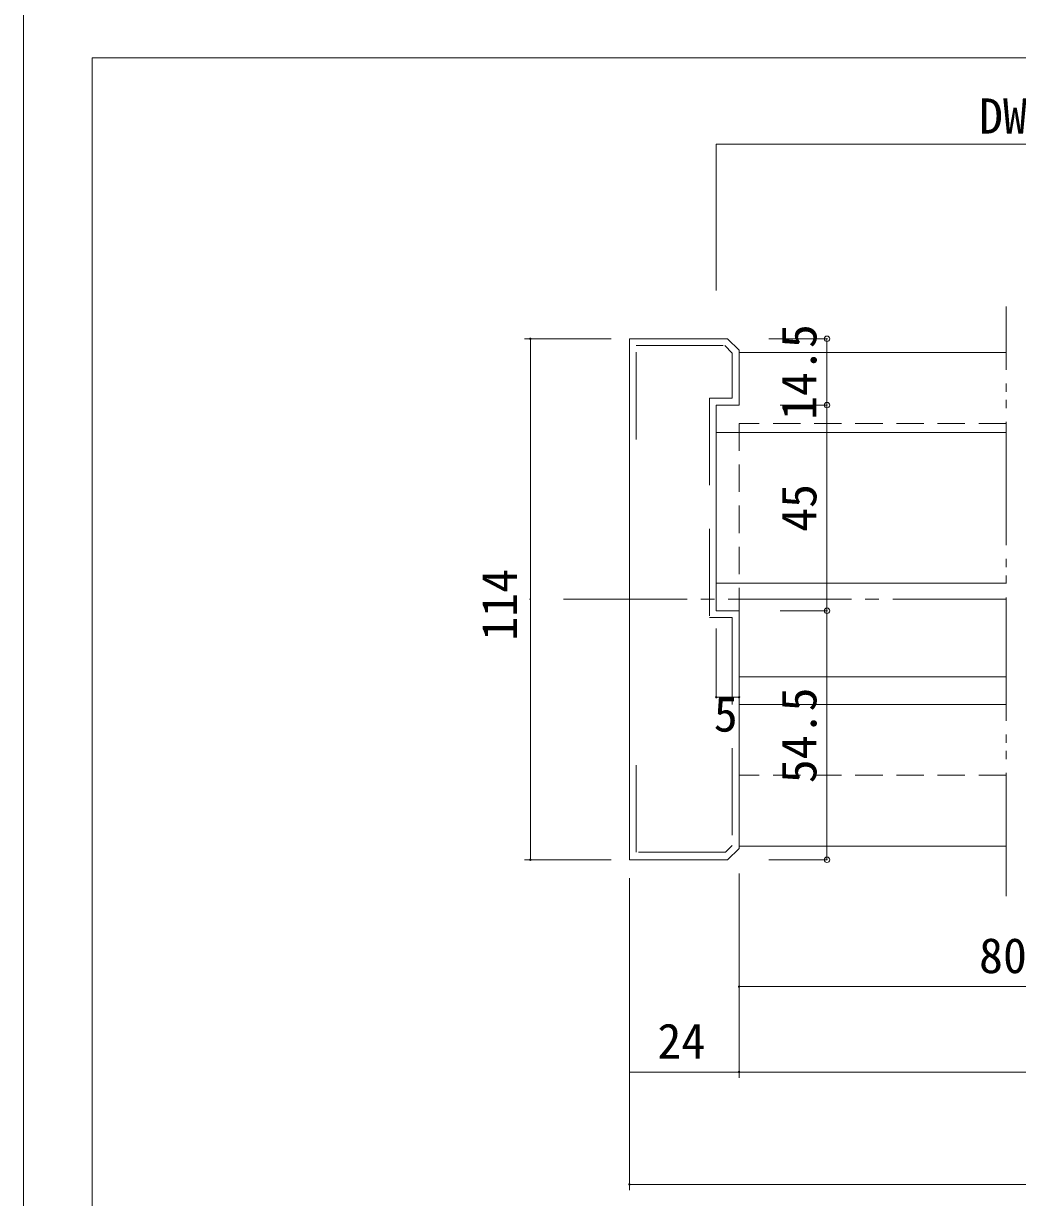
# Model space of a CAD drawing. Units: millimetres on the paper, enlarged 10 times, with parts at other scales. Extents: x -2000 to 2000, y -1385 to 1385.
# Drawn here: x -2000 to -1275, y -949 to -92 of the extents above; entities that cross this region are included whole.
import ezdxf
from ezdxf.enums import TextEntityAlignment as Align

# ---------------------------------------------------------------- set-up
doc = ezdxf.new("R2010")
doc.units = ezdxf.units.MM
doc.header["$LTSCALE"] = 10
doc.header["$PDMODE"] = 32
doc.header["$PDSIZE"] = 4
for name, pattern in [('CHAIN2', [12, 9, -1, 1, -1]), ('DOUBLE_CHAIN2', [12.8, 9, -1, 0.6, -0.6, 0.6, -1]), ('USER2', [9.525, 6.35, -3.175]), ('USER6', [9, 6, -0.75, 1.5, -0.75]), ('USER9', [3, 2, -1])]:
    doc.linetypes.add(name, pattern=pattern)
for name, color, linetype, lineweight in [('1-0_H-SYM', 7, 'Continuous', 20), ('1-1_0', 7, 'Continuous', 20), ('2-0_18', 7, 'Continuous', 18)]:
    doc.layers.add(name, color=color, linetype=linetype, lineweight=lineweight)
doc.styles.add('ＭＳ ゴシック', font='')
doc.styles.get('ＭＳ ゴシック').set_extended_font_data('MS Gothic')

msp = doc.modelspace()

# ---------------------------------------------------------------- linework, layer by layer
at = {"layer": '1-0_H-SYM'}
for p in [(380, -117.5), (380, -117.5), (-1950, -1017.5)]:
    msp.add_line(p, (-1950, -117.5), dxfattribs=at)
at = {"layer": '1-1_0'}
for p in [(380, -117.5), (380, -117.5), (-1950, -1017.5), (380, -117.5), (380, -117.5), (-1950, -1017.5)]:
    msp.add_line(p, (-1950, -117.5), dxfattribs=at)
msp.add_lwpolyline([(2000, -1385), (2000, 1385), (-2000, 1385), (-2000, -1385)], dxfattribs=at)
at = {"layer": '2-0_18', "color": 4, "lineweight": 9}
for p, q in [((-1494.72, -180.52), (-1494.72, -287.31)), ((-1571.39, -322.49), (-1634.46, -322.49)), ((-1630.29, -322.49), (-1630.29, -702.49)), ((-1413.92, -322.49), (-1456.39, -322.49)), ((-1413.92, -322.49), (-1413.92, -370.83)), ((-1413.92, -370.83), (-1448.05, -370.83)), ((-1413.92, -370.83), (-1413.92, -520.83)), ((-1413.92, -520.83), (-1448.05, -520.83)), ((-1413.92, -520.83), (-1413.92, -702.49)), ((-1571.39, -702.49), (-1634.46, -702.49)), ((-1413.92, -702.49), (-1456.39, -702.49)), ((-1558.05, -715.83), (-1558.05, -861.45)), ((-1558.05, -715.83), (-1558.05, -943.46)), ((-1478.05, -712.49), (-1478.05, -861.45)), ((-1478.05, -712.49), (-1478.05, -861.45)), ((-1478.05, -712.49), (-1478.05, -799.1)), ((-91.86, -794.93), (-1478.05, -794.93)), ((-1558.05, -857.29), (-1478.05, -857.29)), ((-1478.05, -857.29), (-785, -857.29)), ((-1558.05, -939.3), (-785, -939.3))]:
    msp.add_line(p, q, dxfattribs=at)
at = {"layer": '2-0_18', "linetype": 'DOUBLE_CHAIN2', "lineweight": 20}
msp.add_line((-1283.28, -729.07), (-1283.28, -298.96), dxfattribs=at)
at = {"layer": '2-0_18', "lineweight": 20}
for p, q in [((-1558.05, -322.49), (-1558.05, -702.49)), ((-1486.39, -322.49), (-1558.05, -322.49)), ((-1478.05, -330.83), (-1486.39, -322.49)), ((-1478.05, -332.49), (-1283.28, -332.49)), ((-1494.72, -390.83), (-1494.72, -500.83)), ((-1494.72, -390.83), (-1283.28, -390.83)), ((-1494.72, -500.83), (-1283.28, -500.83)), ((-1494.72, -533.73), (-1494.72, -584.4)), ((-1283.28, -569.16), (-1478.05, -569.16)), ((-1283.28, -569.16), (-1478.05, -569.16)), ((-1478.05, -583.88), (-1494.72, -583.88)), ((-1283.28, -589.16), (-1478.05, -589.16)), ((-1283.28, -589.16), (-1478.05, -589.16)), ((-1478.05, -692.49), (-1283.28, -692.49)), ((-1353.64, -692.49), (-1478.05, -692.49)), ((-1283.28, -692.49), (-1336.97, -692.49)), ((-1486.39, -702.49), (-1558.05, -702.49))]:
    msp.add_line(p, q, dxfattribs=at)
at = {"layer": '2-0_18', "linetype": 'USER9'}
for p, q in [((-1478.05, -384.16), (-1478.05, -525.83)), ((-1283.28, -384.16), (-1478.05, -384.16)), ((-1283.28, -640.83), (-1478.05, -640.83))]:
    msp.add_line(p, q, dxfattribs=at)
at = {"layer": '2-0_18', "color": 4, "linetype": 'USER6', "lineweight": 9}
msp.add_line((-1630.88, -512.49), (-1630.29, -512.49), dxfattribs=at)
at = {"layer": '2-0_18', "color": 4, "linetype": 'CHAIN2', "lineweight": 9}
msp.add_line((-1605.99, -512.5), (-1283.28, -512.5), dxfattribs=at)
at = {"layer": '2-0_18', "color": 4, "lineweight": 9}
msp.add_lwpolyline([(-1494.72, -180.52), (-1061.63, -180.52), (-1061.63, -287.31)], dxfattribs=at)
at = {"layer": '2-0_18', "linetype": 'USER2', "lineweight": 20}
for points in [[(-1553.05, -395.83), (-1553.05, -327.49), (-1488.46, -327.49), (-1483.05, -332.9), (-1483.05, -365.83), (-1499.72, -365.83), (-1499.72, -525.83), (-1483.05, -525.83), (-1483.05, -691.4)], [(-1553.05, -395.83), (-1553.05, -327.49), (-1488.46, -327.49), (-1483.05, -332.9), (-1483.05, -365.83), (-1499.72, -365.83), (-1499.72, -525.83), (-1483.05, -525.83), (-1483.05, -692.09), (-1487.97, -697.01), (-1553.05, -697.01), (-1553.05, -629.16)]]:
    msp.add_lwpolyline(points, dxfattribs=at)
at = {"layer": '2-0_18', "lineweight": 20}
for points in [[(-1478.05, -330.83), (-1478.05, -370.83), (-1494.72, -370.83), (-1494.72, -520.83), (-1478.05, -520.83), (-1478.05, -694.16)], [(-1486.39, -702.49), (-1478.05, -694.16), (-1486.39, -702.49)]]:
    msp.add_lwpolyline(points, dxfattribs=at)
at = {"layer": '2-0_18', "color": 4, "lineweight": 9}
for centre, start, end in [((-1630.29, -322.49), 90, 270), ((-1630.29, -322.49), 270, 90), ((-1630.29, -702.49), 90, 270), ((-1630.29, -702.49), 270, 90), ((-1478.05, -794.93), 0, 180), ((-1478.05, -794.93), 180, 0), ((-1478.05, -857.29), 0, 180), ((-1478.05, -857.29), 180, 0), ((-1558.05, -939.3), 0, 180), ((-1558.05, -939.3), 180, 0)]:
    msp.add_arc(centre, 0.521, start, end, dxfattribs=at)
at = {"layer": '2-0_18', "lineweight": 20}
for centre, start, end in [((-1494.72, -583.88), 90, 270), ((-1494.72, -583.88), 270, 90), ((-1478.05, -583.88), 90, 270), ((-1478.05, -583.88), 270, 90)]:
    msp.add_arc(centre, 0.521, start, end, dxfattribs=at)
at = {"layer": '2-0_18', "color": 4}
for p in [(-1413.92, -322.49), (-1413.92, -370.83), (-1413.92, -520.83), (-1413.92, -702.49)]:
    msp.add_point(p, dxfattribs=at)

# ---------------------------------------------------------------- texts
at = {"layer": '2-0_18', "style": 'ＭＳ ゴシック'}
for s, p in [('DW:812', (-1303.02, -180.52)), ('5', (-1496.49, -616.7)), ('807', (-1303.02, -792.85)), ('24', (-1537.61, -855.2))]:
    msp.add_text(s, height=25.66, dxfattribs=at).set_placement(p, align=Align.BOTTOM_LEFT)
for s, p in [('14.5', (-1413.92, -381.66)), ('45', (-1413.92, -463.33)), ('114', (-1632.37, -542.72)), ('54.5', (-1413.92, -646.66))]:
    msp.add_text(s, height=25.66, rotation=90, dxfattribs=at).set_placement(p, align=Align.BOTTOM_LEFT)

doc.saveas('drawing.dxf')
